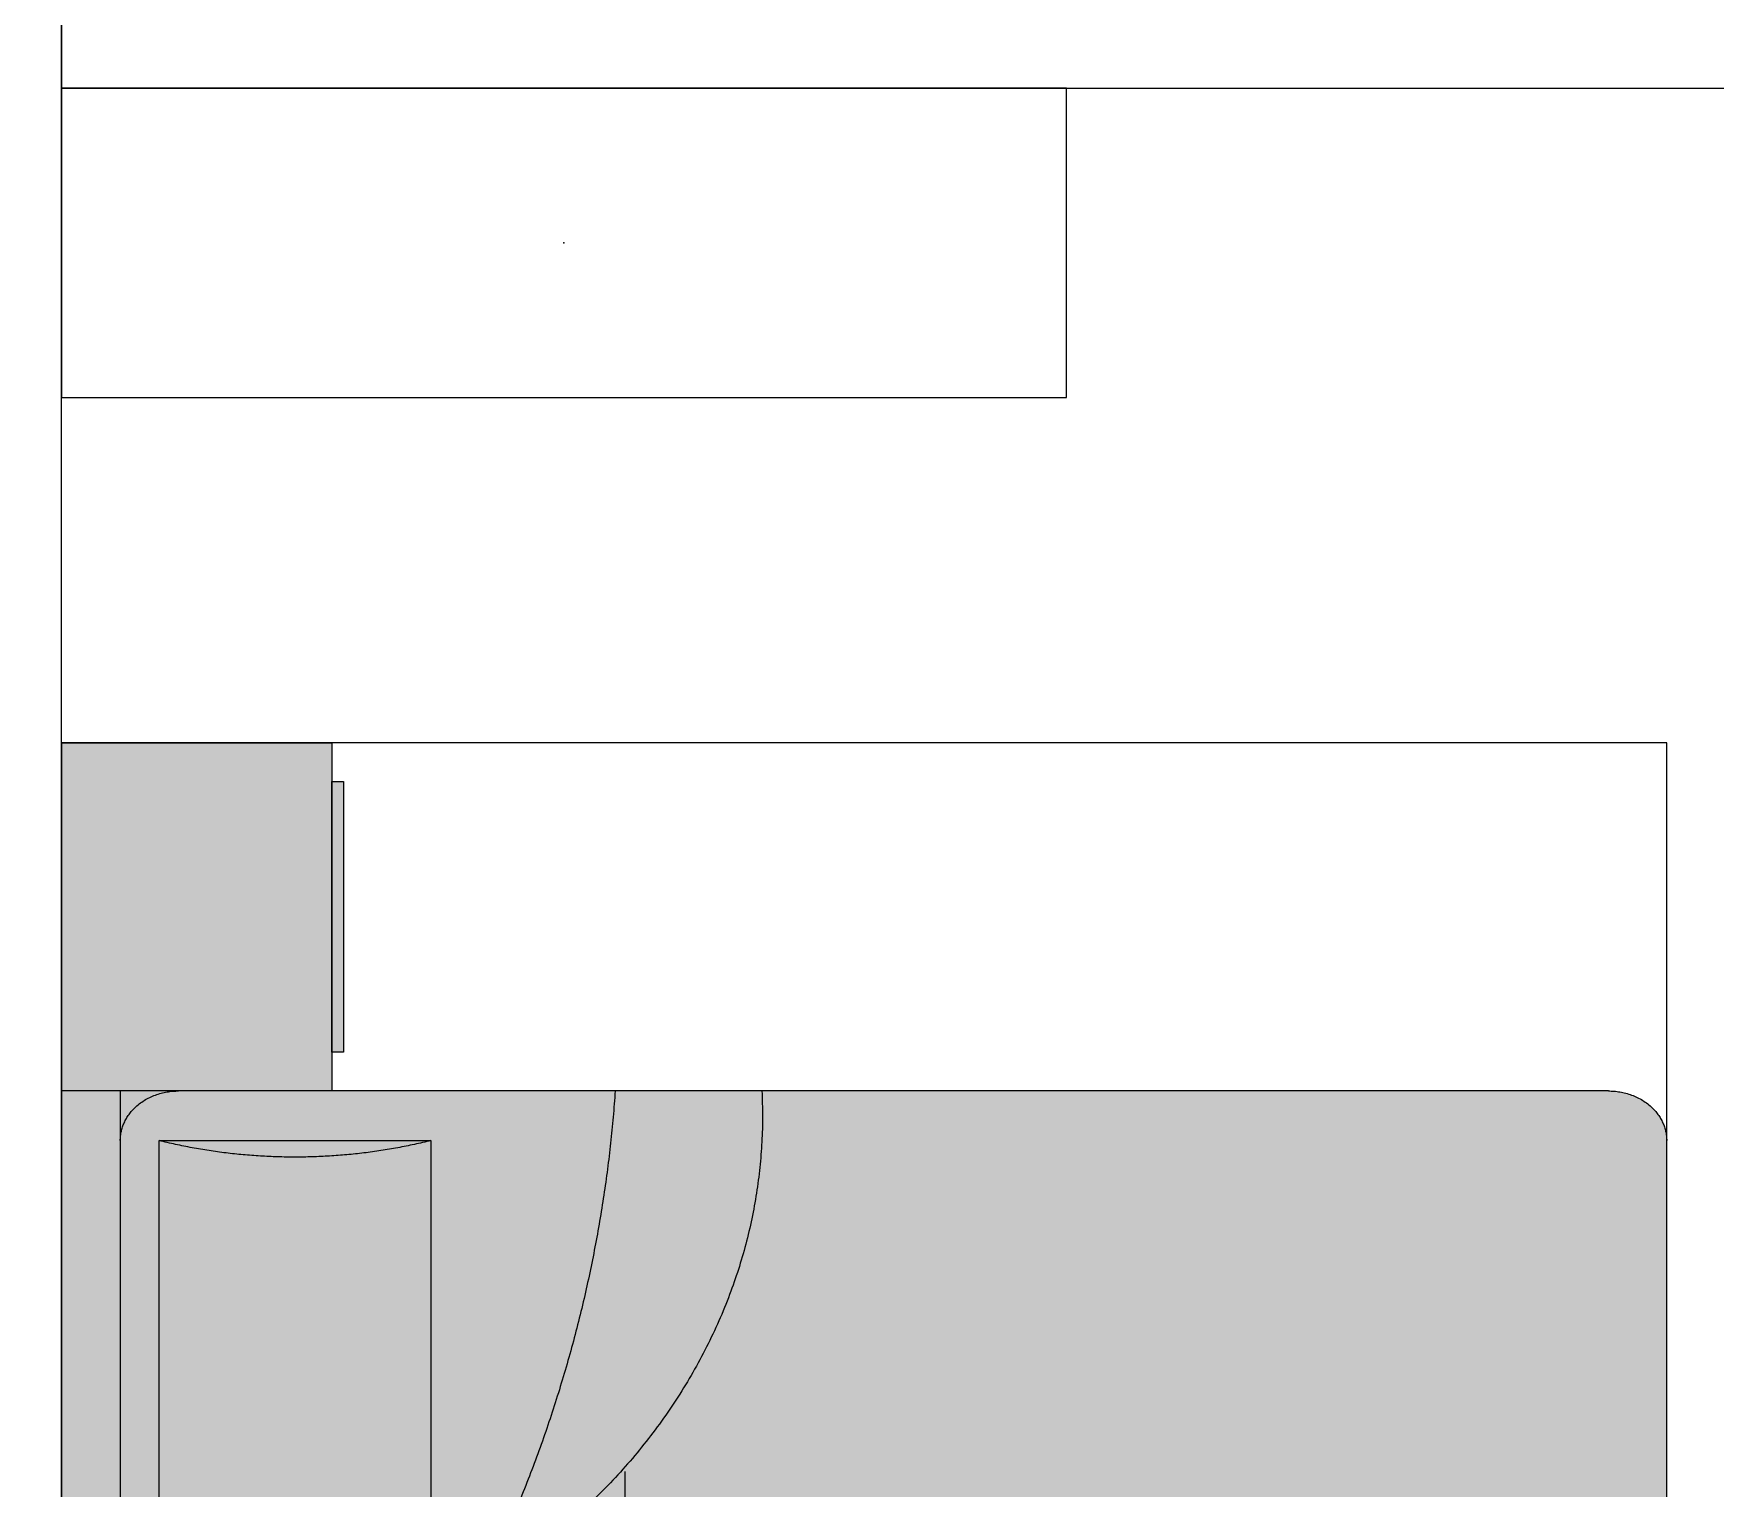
# Model space of a CAD drawing. Header units: millimetres. Extents: x 0 to 12908, y 0 to 7415.
# Drawn here: x 8034 to 10209, y 1881 to 3761 of the extents above; entities that cross this region are included whole.
import ezdxf

# ---------------------------------------------------------------- set-up
doc = ezdxf.new("R2010")
doc.units = ezdxf.units.MM
for name, color, linetype, true_color in [('Furniture', 37, 'Continuous', 0x75664f), ('FurnitureRefRec', 254, 'Continuous', 0xd5d5d5), ('PT Top Right', 96, 'Continuous', 0x007f00), ('PT Top Right Furniture', 200, 'Continuous', 0xbf3fff), ('Walls', 1, 'Continuous', 0xff0000)]:
    doc.layers.add(name, color=color, linetype=linetype, true_color=true_color)
doc.layers.add('Rooms$Bed Room', color=7, linetype='Continuous')

# ---------------------------------------------------------------- blocks, each defined once
blk = doc.blocks.new('Bedopstelling Groot')
at = {"layer": 'Furniture'}
for points in [[(-800, -962.8), (-800, -964.5), (-799.9, -966.2), (-799.9, -967.9), (-799.7, -969.6), (-799.6, -971.3), (-799.4, -973), (-799.2, -974.8), (-798.9, -976.5), (-798.6, -978.2), (-798.3, -980), (-797.9, -981.8), (-797.5, -983.5), (-797.1, -985.3), (-796.6, -987), (-796.1, -988.8), (-795.5, -990.5), (-794.9, -992.2), (-794.2, -994), (-793.6, -995.7), (-792.8, -997.4), (-792.1, -999.1), (-791.3, -1000.7), (-790.4, -1002.4), (-789.5, -1004), (-788.6, -1005.6), (-787.7, -1007.2), (-786.7, -1008.7), (-785.6, -1010.3), (-784.6, -1011.8), (-783.5, -1013.2), (-782.4, -1014.6), (-781.2, -1016), (-780, -1017.4), (-778.8, -1018.7), (-777.6, -1020), (-776.3, -1021.3), (-775, -1022.5), (-773.7, -1023.6), (-772.3, -1024.7), (-770.9, -1025.8), (-769.6, -1026.9), (-768.2, -1027.8), (-766.7, -1028.8), (-765.3, -1029.7), (-763.9, -1030.5), (-762.4, -1031.3), (-760.9, -1032.1), (-759.5, -1032.8), (-758, -1033.5), (-756.5, -1034.1), (-755, -1034.7), (-753.5, -1035.2), (-752, -1035.7), (-750.5, -1036.1), (-749, -1036.5), (-747.5, -1036.8), (-746, -1037.1), (-744.5, -1037.4), (-743.1, -1037.6), (-741.6, -1037.8), (-740.1, -1037.9), (-738.7, -1038), (-737.3, -1038.1), (-735.8, -1038.1), (735.8, -1038.1), (737.3, -1038.1), (738.7, -1038), (740.1, -1037.9), (741.6, -1037.8), (743.1, -1037.6), (744.5, -1037.4), (746, -1037.1), (747.5, -1036.8), (749, -1036.5), (750.5, -1036.1), (752, -1035.7), (753.5, -1035.2), (755, -1034.7), (756.5, -1034.1), (758, -1033.5), (759.5, -1032.8), (760.9, -1032.1), (762.4, -1031.3), (763.9, -1030.5), (765.3, -1029.7), (766.7, -1028.8), (768.2, -1027.8), (769.6, -1026.9), (770.9, -1025.8), (772.3, -1024.7), (773.7, -1023.6), (775, -1022.5), (776.3, -1021.3), (777.6, -1020), (778.8, -1018.7), (780, -1017.4), (781.2, -1016), (782.4, -1014.6), (783.5, -1013.2), (784.6, -1011.8), (785.6, -1010.3), (786.7, -1008.7), (787.7, -1007.2), (788.6, -1005.6), (789.5, -1004), (790.4, -1002.4), (791.3, -1000.7), (792.1, -999.1), (792.8, -997.4), (793.6, -995.7), (794.2, -994), (794.9, -992.2), (795.5, -990.5), (796.1, -988.8), (796.6, -987), (797.1, -985.3), (797.5, -983.5), (797.9, -981.8), (798.3, -980), (798.6, -978.2), (798.9, -976.5), (799.2, -974.8), (799.4, -973), (799.6, -971.3), (799.7, -969.6), (799.9, -967.9), (799.9, -966.2), (800, -964.5), (800, -962.8), (800, 1038.1), (-800, 1038.1), (-800, 961.9)], [(1250, 1038.1), (1250, 688.1), (800, 688.1), (800, 1038.1)], [(1200, 688.1), (1200, 673.1), (850, 673.1), (850, 688.1)]]:
    blk.add_hatch(color=7, dxfattribs=at).paths.add_polyline_path(points, flags=0)
at = {"layer": 'Furniture', "color": 37, "true_color": 0x766750}
for p, q in [((800, 1038.1), (-800, 1038.1)), ((800, 961.9), (800, 1038.1)), ((800, 961.9), (-800, 961.9)), ((30, 911.7), (735.8, 911.7)), ((735.8, 911.7), (735.8, 560.3)), ((800, -962.8), (800, 886.6)), ((735.8, 560.3), (30, 560.3)), ((308, 309.3), (-800, 309.3)), ((-735.8, -1038.1), (735.8, -1038.1))]:
    blk.add_line(p, q, dxfattribs=at)
for points in [[(1250, 1038.1), (1250, 688.1), (800, 688.1), (800, 1038.1)], [(1200, 688.1), (1200, 673.1), (850, 673.1), (850, 688.1)]]:
    blk.add_lwpolyline(points, close=True, dxfattribs=at)
for points, weights in [([(735.8, 961.9), (800, 961.9), (800, 886.6)], [1, 0.707106781186, 1]), ([(735.8, 560.3), (692.2, 736), (735.8, 911.7)], [1, 0.959999998575, 1]), ([(-72.8, 510.1), (133.4, 496.7), (286.7, 334.4)], [1, 0.942933891278, 1]), ([(800, 321.8), (525.2, 340.8), (265.3, 447.3)], [1, 0.990404896115, 1]), ([(800, 132.1), (510.3, 117.7), (286.7, 334.4)], [1, 0.933646644704, 1]), ([(800, -962.8), (800, -1038.1), (735.8, -1038.1)], [1, 0.707106781187, 1])]:
    blk.add_rational_spline(points, weights, degree=2, dxfattribs=at)
at = {"layer": 'FurnitureRefRec'}
blk.add_lwpolyline([(-1250, -1038.1), (1250, -1038.1), (1250, 1038.1), (-1250, 1038.1)], close=True, dxfattribs=at)
at = {"layer": 'PT Top Right Furniture'}
blk.add_point((1250, 1038.1), dxfattribs=at)

msp = doc.modelspace()

# ---------------------------------------------------------------- linework, layer by layer
at = {"layer": 'Furniture'}
msp.add_lwpolyline([(9369.5, 3690.9), (8069.5, 3690.9), (8069.5, 3290.9), (9369.5, 3290.9)], close=True, dxfattribs=at)
at = {"layer": 'PT Top Right'}
for p in [(8069.5, 3690.9), (8719.5, 3490.9)]:
    msp.add_point(p, dxfattribs=at)
at = {"layer": 'Rooms$Bed Room'}
msp.add_lwpolyline([(8069.5, 127), (8069.5, 3690.9), (12781, 3690.9), (12781, 2530), (11013.5, 2530), (11013.5, 127)], close=True, dxfattribs=at)
at = {"layer": 'Walls'}
for points in [[(7975.2, 1332), (8069.5, 1332), (8069.5, 7287.9), (7975.2, 7287.9)], [(8069.5, 3690.9), (12781, 3690.9), (12781, 3784.9), (8069.5, 3784.9)]]:
    msp.add_lwpolyline(points, close=True, dxfattribs=at)

# ---------------------------------------------------------------- block references
at = {"layer": 'Furniture', "rotation": 90.00000000000004}
msp.add_blockref('Bedopstelling Groot', (9107.6, 1594.5), dxfattribs=at)

doc.saveas('drawing.dxf')
